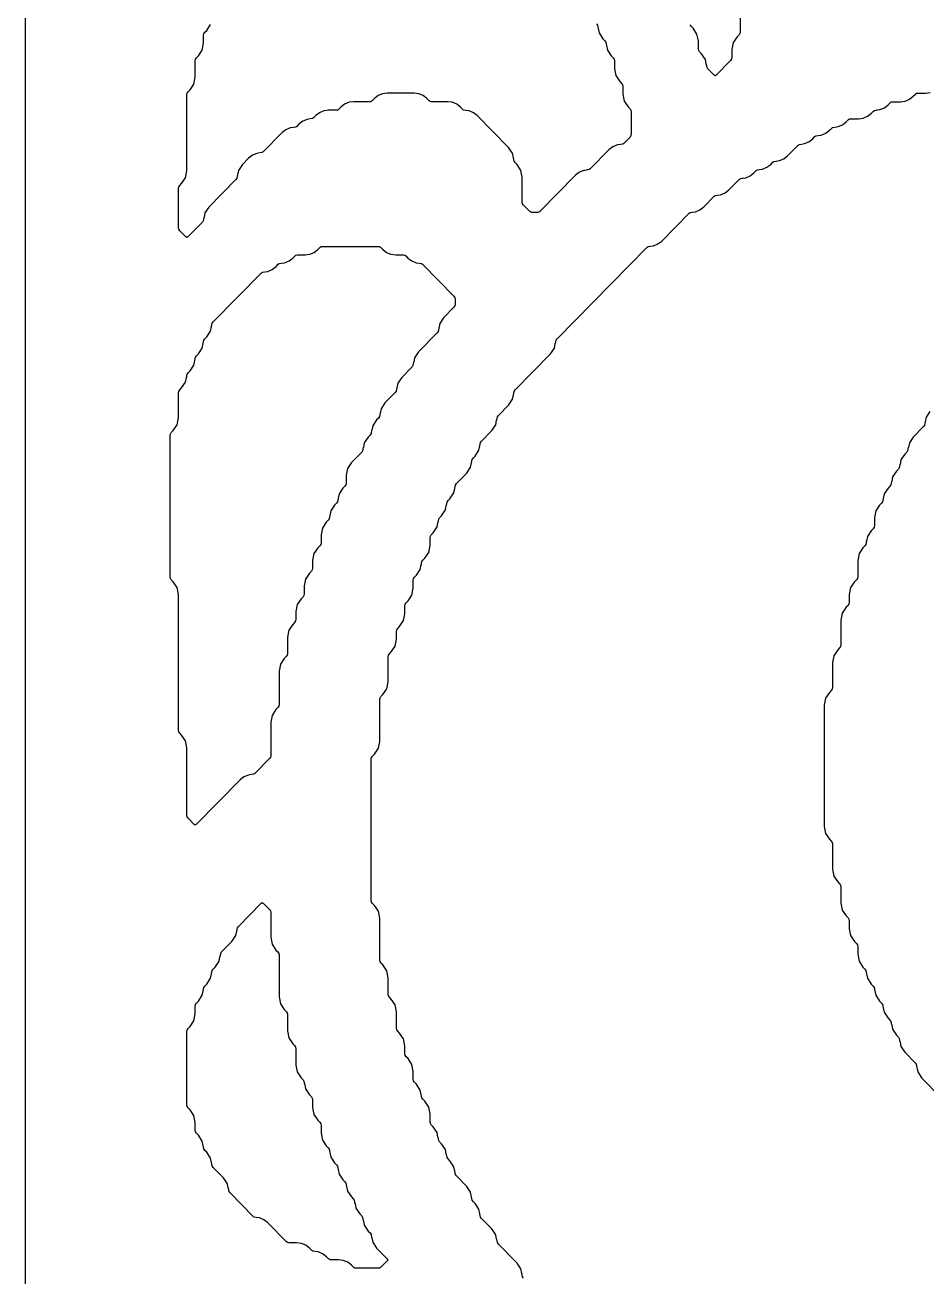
# Model space of a CAD drawing. Header units: millimetres. Extents: x 0 to 63, y 0 to 126.
# Drawn here: x 0 to 24.87, y 54.66 to 89.18 of the extents above; entities that cross this region are included whole.
import ezdxf

# ---------------------------------------------------------------- set-up
doc = ezdxf.new("R2010")
doc.units = ezdxf.units.MM
doc.layers.add('CUT', color=1, linetype='Continuous')

msp = doc.modelspace()

# ---------------------------------------------------------------- linework, layer by layer
at = {"layer": 'CUT'}
for points in [[(42.134, 0), (50.134, 0), (50.134, 3), (63.2679, 3), (63.2679, 123), (50.134, 123), (50.134, 126), (42.134, 126), (42.134, 123), (21.134, 123), (21.134, 126), (13.134, 126), (13.134, 123), (0, 123), (0, 3), (13.134, 3), (13.134, 0), (21.134, 0), (21.134, 3), (42.134, 3)], [(4.4714, 79.5498), (4.4967, 79.5882), (4.55, 79.6423), (4.6564, 79.8036), (4.6807, 79.9272), (4.6843, 79.9265), (4.7026, 80.0194), (4.728, 80.0578), (4.7812, 80.1119), (4.8877, 80.2732), (4.912, 80.3968), (4.9156, 80.3961), (4.9339, 80.489), (4.9592, 80.5274), (5.0125, 80.5815), (5.1189, 80.7428), (5.1432, 80.8664), (5.1468, 80.8657), (5.1651, 80.9586), (5.1905, 80.997), (6.5205, 82.3475), (6.5455, 82.3669), (6.6096, 82.3754), (6.6094, 82.3769), (6.6963, 82.3884), (6.8178, 82.4393), (6.9219, 82.5202), (6.983, 82.5823), (7.008, 82.6017), (7.0721, 82.6102), (7.0719, 82.6117), (7.1587, 82.6232), (7.2803, 82.6741), (7.3843, 82.755), (7.4455, 82.8171), (7.4704, 82.8365), (7.5018, 82.8407), (7.7218, 82.8407), (7.8525, 82.858), (7.974, 82.9089), (8.0781, 82.9898), (8.1392, 83.0519), (8.1642, 83.0713), (8.1955, 83.0755), (9.7481, 83.0755), (9.7794, 83.0713), (9.8044, 83.0519), (9.8655, 82.9898), (9.9696, 82.9089), (10.0911, 82.858), (10.2218, 82.8407), (10.4418, 82.8407), (10.4732, 82.8365), (10.4981, 82.8171), (10.5593, 82.755), (10.6633, 82.6741), (10.7849, 82.6232), (10.8717, 82.6117), (10.8715, 82.6102), (10.9357, 82.6017), (10.9606, 82.5823), (11.8282, 81.7014), (11.8535, 81.663), (11.8624, 81.6179), (11.8624, 81.4806), (11.8535, 81.4355), (11.8282, 81.3971), (11.5437, 81.1082), (11.4372, 80.947), (11.4129, 80.8234), (11.4093, 80.8241), (11.391, 80.7311), (11.3657, 80.6927), (10.8499, 80.169), (10.7435, 80.0078), (10.7191, 79.8842), (10.7156, 79.8849), (10.6973, 79.7919), (10.6719, 79.7535), (10.3874, 79.4646), (10.281, 79.3034), (10.2567, 79.1798), (10.2531, 79.1805), (10.2348, 79.0875), (10.2094, 79.0491), (9.9249, 78.7602), (9.8185, 78.599), (9.7942, 78.4754), (9.7906, 78.4761), (9.7723, 78.3831), (9.7469, 78.3447), (9.6937, 78.2906), (9.5873, 78.1294), (9.5629, 78.0058), (9.5593, 78.0065), (9.541, 77.9135), (9.5157, 77.8751), (9.4624, 77.821), (9.356, 77.6598), (9.3317, 77.5362), (9.3281, 77.5369), (9.3098, 77.4439), (9.2845, 77.4055), (8.9999, 77.1166), (8.8935, 76.9554), (8.8562, 76.7658), (8.8562, 76.5498), (8.8473, 76.5047), (8.822, 76.4663), (8.7687, 76.4122), (8.6623, 76.2509), (8.6379, 76.1274), (8.6344, 76.1281), (8.616, 76.0351), (8.5907, 75.9967), (8.5374, 75.9426), (8.431, 75.7813), (8.4067, 75.6578), (8.4031, 75.6585), (8.3848, 75.5655), (8.3595, 75.5271), (8.3062, 75.473), (8.1998, 75.3117), (8.1624, 75.1222), (8.1624, 74.9062), (8.1536, 74.8611), (8.1282, 74.8227), (8.075, 74.7686), (7.9685, 74.6073), (7.9312, 74.4178), (7.9312, 74.2018), (7.9223, 74.1567), (7.897, 74.1183), (7.8437, 74.0642), (7.7373, 73.9029), (7.6999, 73.7134), (7.6999, 73.4974), (7.6911, 73.4523), (7.6657, 73.4139), (7.6125, 73.3598), (7.506, 73.1985), (7.4687, 73.009), (7.4687, 72.793), (7.4598, 72.7479), (7.4345, 72.7095), (7.3812, 72.6554), (7.2748, 72.4941), (7.2375, 72.3046), (7.2375, 71.8538), (7.2286, 71.8087), (7.2032, 71.7703), (7.15, 71.7162), (7.0435, 71.5549), (7.0062, 71.3654), (7.0062, 70.445), (6.9973, 70.3999), (6.972, 70.3615), (6.9187, 70.3074), (6.8123, 70.1461), (6.775, 69.9565), (6.775, 69.0362), (6.7661, 68.9911), (6.7407, 68.9527), (6.3357, 68.5414), (6.3107, 68.522), (6.2466, 68.5135), (6.2468, 68.512), (6.1599, 68.5005), (6.0384, 68.4496), (5.9343, 68.3687), (4.7216, 67.1373), (4.6937, 67.1168), (4.6659, 67.1373), (4.4967, 67.3091), (4.4714, 67.3475), (4.4625, 67.3926), (4.4625, 69.2521), (4.4252, 69.4417), (4.3187, 69.603), (4.2655, 69.6571), (4.2401, 69.6955), (4.2312, 69.7406), (4.2312, 73.4786), (4.1939, 73.6681), (4.0875, 73.8294), (4.0342, 73.8835), (4.0089, 73.9219), (4, 73.967), (4, 77.8611), (4.0089, 77.9062), (4.0342, 77.9446), (4.0875, 77.9987), (4.1939, 78.16), (4.2312, 78.3495), (4.2312, 79.0351), (4.2401, 79.0802), (4.2655, 79.1186), (4.3187, 79.1727), (4.4252, 79.334), (4.4495, 79.4576), (4.4531, 79.4568)], [(4.7812, 58.5674), (4.728, 58.6214), (4.7026, 58.6598), (4.6937, 58.7049), (4.6937, 58.9209), (4.6564, 59.1105), (4.55, 59.2718), (4.4967, 59.3258), (4.4714, 59.3642), (4.4625, 59.4094), (4.4625, 61.425), (4.4714, 61.4702), (4.4967, 61.5085), (4.55, 61.5626), (4.6564, 61.7239), (4.6937, 61.9135), (4.6937, 62.1294), (4.7026, 62.1746), (4.728, 62.2129), (4.7812, 62.267), (4.8877, 62.4283), (4.912, 62.5519), (4.9156, 62.5512), (4.9339, 62.6442), (4.9592, 62.6825), (5.0125, 62.7366), (5.1189, 62.8979), (5.1432, 63.0215), (5.1468, 63.0208), (5.1651, 63.1138), (5.1905, 63.1521), (5.2437, 63.2062), (5.3501, 63.3675), (5.3745, 63.4911), (5.3781, 63.4904), (5.3964, 63.5834), (5.4217, 63.6217), (5.7062, 63.9106), (5.8126, 64.0719), (5.837, 64.1955), (5.8406, 64.1948), (5.8589, 64.2878), (5.8842, 64.3261), (6.5158, 64.9675), (6.5437, 64.988), (6.5716, 64.9675), (6.7407, 64.7957), (6.7661, 64.7574), (6.775, 64.7122), (6.775, 64.0267), (6.8123, 63.8371), (6.9187, 63.6758), (6.972, 63.6217), (6.9973, 63.5834), (7.0062, 63.5382), (7.0062, 62.3831), (7.0435, 62.1935), (7.15, 62.0322), (7.2032, 61.9781), (7.2286, 61.9398), (7.2375, 61.8946), (7.2375, 61.4439), (7.2748, 61.2543), (7.3812, 61.093), (7.4345, 61.0389), (7.4598, 61.0006), (7.4687, 60.9554), (7.4687, 60.5047), (7.506, 60.3151), (7.6125, 60.1538), (7.6657, 60.0997), (7.6911, 60.0613), (7.7094, 59.9684), (7.7129, 59.9691), (7.7373, 59.8455), (7.8437, 59.6842), (7.897, 59.6301), (7.9223, 59.5917), (7.9312, 59.5466), (7.9312, 59.3307), (7.9685, 59.1411), (8.075, 58.9798), (8.1282, 58.9257), (8.1536, 58.8873), (8.1624, 58.8422), (8.1624, 58.6263), (8.1998, 58.4367), (8.3062, 58.2754), (8.3595, 58.2213), (8.3848, 58.1829), (8.4031, 58.09), (8.4067, 58.0907), (8.431, 57.9671), (8.5374, 57.8058), (8.5907, 57.7517), (8.616, 57.7133), (8.6344, 57.6204), (8.6379, 57.6211), (8.6623, 57.4975), (8.7687, 57.3362), (8.822, 57.2821), (8.8473, 57.2437), (8.8656, 57.1508), (8.8692, 57.1515), (8.8935, 57.0279), (8.9999, 56.8666), (9.0532, 56.8125), (9.0785, 56.7741), (9.0968, 56.6812), (9.1004, 56.6819), (9.1248, 56.5583), (9.2312, 56.397), (9.2845, 56.3429), (9.3098, 56.3045), (9.3281, 56.2116), (9.3317, 56.2123), (9.356, 56.0887), (9.4624, 55.9274), (9.5157, 55.8733), (9.541, 55.8349), (9.5593, 55.742), (9.5629, 55.7427), (9.5873, 55.6191), (9.6937, 55.4578), (9.9851, 55.1619), (10.005, 55.1342), (9.9851, 55.1064), (9.8044, 54.9229), (9.7794, 54.9035), (9.7481, 54.8994), (9.1205, 54.8994), (9.0892, 54.9035), (9.0642, 54.9229), (9.0031, 54.985), (8.899, 55.0659), (8.7775, 55.1168), (8.6468, 55.1342), (8.4268, 55.1342), (8.3954, 55.1383), (8.3705, 55.1577), (8.3093, 55.2198), (8.2053, 55.3007), (8.0837, 55.3516), (7.9969, 55.3632), (7.9971, 55.3646), (7.9329, 55.3731), (7.908, 55.3925), (7.8468, 55.4546), (7.7428, 55.5355), (7.6212, 55.5864), (7.4906, 55.6038), (7.2705, 55.6038), (7.2392, 55.6079), (7.2142, 55.6274), (6.6906, 56.159), (6.5866, 56.2399), (6.465, 56.2908), (6.3782, 56.3024), (6.3784, 56.3038), (6.3142, 56.3123), (6.2892, 56.3318), (5.6529, 56.9778), (5.6276, 57.0162), (5.6093, 57.1092), (5.6057, 57.1085), (5.5814, 57.2321), (5.475, 57.3933), (5.1905, 57.6822), (5.1651, 57.7206), (5.1468, 57.8136), (5.1432, 57.8129), (5.1189, 57.9365), (5.0125, 58.0978), (4.9592, 58.1518), (4.9339, 58.1902), (4.9156, 58.2832), (4.912, 58.2825), (4.8877, 58.4061)]]:
    msp.add_lwpolyline(points, close=True, dxfattribs=at)
for points in [[(19.7248, 89.445), (19.7248, 88.9943), (19.7159, 88.9491), (19.6906, 88.9107), (19.6373, 88.8567), (19.5309, 88.6954), (19.4935, 88.5058), (19.4935, 88.2899), (19.4846, 88.2447), (19.4593, 88.2063), (19.0589, 87.7998), (19.031, 87.7793), (19.0032, 87.7998), (18.834, 87.9715), (18.8087, 88.0099), (18.7904, 88.1029), (18.7868, 88.1022), (18.7625, 88.2258), (18.656, 88.3871), (18.6028, 88.4411), (18.5774, 88.4795), (18.5685, 88.5247), (18.5685, 88.7406), (18.5312, 88.9302), (18.4248, 89.0915), (18.3715, 89.1455), (18.3462, 89.1839)], [(15.7594, 89.215), (15.7847, 89.1767), (15.803, 89.0837), (15.8066, 89.0844), (15.8309, 88.9608), (15.9373, 88.7995), (15.9906, 88.7454), (16.0159, 88.7071), (16.0342, 88.6141), (16.0378, 88.6148), (16.0622, 88.4912), (16.1686, 88.3299), (16.2219, 88.2758), (16.2472, 88.2374), (16.2561, 88.1923), (16.2561, 87.9764), (16.2934, 87.7868), (16.3998, 87.6255), (16.4531, 87.5714), (16.4784, 87.533), (16.4873, 87.4879), (16.4873, 87.272), (16.5247, 87.0824), (16.6311, 86.9211), (16.6843, 86.867), (16.7097, 86.8286), (16.7186, 86.7835), (16.7186, 86.1766), (16.7097, 86.1315), (16.6843, 86.0931), (16.5105, 85.9167), (16.4856, 85.8972), (16.4214, 85.8887), (16.4216, 85.8873), (16.3348, 85.8757), (16.2132, 85.8248), (16.1092, 85.7439), (15.5856, 85.2123), (15.5606, 85.1928), (15.4964, 85.1843), (15.4966, 85.1829), (15.4098, 85.1713), (15.2882, 85.1204), (15.1842, 85.0395), (14.1981, 84.0383), (14.1731, 84.0188), (14.1418, 84.0147), (13.9767, 84.0147), (13.9454, 84.0188), (13.9204, 84.0383), (13.7466, 84.2147), (13.7212, 84.2531), (13.7124, 84.2982), (13.7124, 84.9838), (13.675, 85.1734), (13.5686, 85.3346), (13.5153, 85.3887), (13.49, 85.4271), (13.4717, 85.5201), (13.4681, 85.5194), (13.4438, 85.643), (13.3374, 85.8043), (12.4718, 86.6831), (12.3677, 86.764), (12.2462, 86.8149), (12.1593, 86.8265), (12.1595, 86.8279), (12.0954, 86.8365), (12.0704, 86.8559), (12.0093, 86.9179), (11.9052, 86.9988), (11.7837, 87.0497), (11.653, 87.0671), (11.2017, 87.0671), (11.1704, 87.0713), (11.1454, 87.0907), (11.0843, 87.1527), (10.9803, 87.2336), (10.8587, 87.2845), (10.7281, 87.3019), (9.9905, 87.3019), (9.8599, 87.2845), (9.7383, 87.2336), (9.6343, 87.1527), (9.5731, 87.0907), (9.5482, 87.0713), (9.5168, 87.0671), (9.0655, 87.0671), (8.9349, 87.0497), (8.8133, 86.9988), (8.7093, 86.9179), (8.6482, 86.8559), (8.6232, 86.8365), (8.5918, 86.8323), (8.3718, 86.8323), (8.2411, 86.8149), (8.1196, 86.764), (8.0155, 86.6831), (7.9544, 86.6211), (7.9294, 86.6017), (7.8653, 86.5931), (7.8655, 86.5917), (7.7787, 86.5801), (7.6571, 86.5292), (7.5531, 86.4483), (7.4919, 86.3863), (7.467, 86.3669), (7.4028, 86.3583), (7.403, 86.3569), (7.3162, 86.3453), (7.1946, 86.2944), (7.0906, 86.2135), (6.5669, 85.6819), (6.542, 85.6624), (6.4778, 85.6539), (6.478, 85.6525), (6.3912, 85.6409), (6.2696, 85.59), (6.1656, 85.5091), (5.9937, 85.3346), (5.8873, 85.1734), (5.863, 85.0498), (5.8594, 85.0505), (5.8411, 84.9575), (5.8158, 84.9191), (5.0687, 84.1606), (4.9623, 83.9994), (4.938, 83.8758), (4.9344, 83.8765), (4.9161, 83.7835), (4.8908, 83.7451), (4.4904, 83.3386), (4.4625, 83.3181), (4.4346, 83.3386), (4.2655, 83.5103), (4.2401, 83.5487), (4.2312, 83.5938), (4.2312, 84.6703), (4.2401, 84.7154), (4.2655, 84.7538), (4.3187, 84.8079), (4.4252, 84.9692), (4.4625, 85.1588), (4.4625, 87.2531), (4.4714, 87.2982), (4.4967, 87.3366), (4.55, 87.3907), (4.6564, 87.552), (4.6937, 87.7416), (4.6937, 88.1923), (4.7026, 88.2374), (4.728, 88.2758), (4.7812, 88.3299), (4.8877, 88.4912), (4.925, 88.6808), (4.925, 88.8967), (4.9339, 88.9419), (4.9592, 88.9802), (5.0125, 89.0343), (5.1189, 89.1956)], [(13.7466, 54.6298), (13.7212, 54.6682), (13.7029, 54.7612), (13.6994, 54.7605), (13.675, 54.8841), (13.5686, 55.0453), (13.0528, 55.569), (13.0275, 55.6074), (13.0092, 55.7004), (13.0056, 55.6997), (12.9813, 55.8233), (12.8749, 55.9845), (12.5903, 56.2734), (12.565, 56.3118), (12.5467, 56.4048), (12.5431, 56.4041), (12.5188, 56.5277), (12.4124, 56.6889), (12.3591, 56.743), (12.3338, 56.7814), (12.3155, 56.8744), (12.3119, 56.8737), (12.2875, 56.9973), (12.1811, 57.1585), (11.8966, 57.4474), (11.8713, 57.4858), (11.853, 57.5788), (11.8494, 57.5781), (11.8251, 57.7017), (11.7186, 57.863), (11.6654, 57.917), (11.64, 57.9554), (11.6217, 58.0484), (11.6181, 58.0477), (11.5938, 58.1713), (11.4874, 58.3326), (11.4341, 58.3866), (11.4088, 58.425), (11.3905, 58.518), (11.3869, 58.5173), (11.3626, 58.6409), (11.2561, 58.8022), (11.2029, 58.8562), (11.1775, 58.8946), (11.1686, 58.9397), (11.1686, 59.1557), (11.1313, 59.3453), (11.0249, 59.5066), (10.9716, 59.5606), (10.9463, 59.599), (10.928, 59.692), (10.9244, 59.6913), (10.9001, 59.8149), (10.7936, 59.9762), (10.7404, 60.0302), (10.715, 60.0686), (10.7062, 60.1138), (10.7062, 60.3297), (10.6688, 60.5193), (10.5624, 60.6806), (10.5091, 60.7346), (10.4838, 60.773), (10.4749, 60.8182), (10.4749, 61.0341), (10.4376, 61.2237), (10.3311, 61.385), (10.2779, 61.4391), (10.2525, 61.4774), (10.2437, 61.5226), (10.2437, 61.9733), (10.2063, 62.1629), (10.0999, 62.3242), (10.0466, 62.3783), (10.0213, 62.4166), (10.0124, 62.4618), (10.0124, 62.9125), (9.9751, 63.1021), (9.8687, 63.2634), (9.8154, 63.3175), (9.7901, 63.3558), (9.7812, 63.401), (9.7812, 64.5561), (9.7438, 64.7457), (9.6374, 64.907), (9.5841, 64.9611), (9.5588, 64.9994), (9.5499, 65.0446), (9.5499, 68.9387), (9.5588, 68.9838), (9.5841, 69.0222), (9.6374, 69.0763), (9.7438, 69.2375), (9.7812, 69.4271), (9.7812, 70.5823), (9.7901, 70.6274), (9.8154, 70.6658), (9.8687, 70.7199), (9.9751, 70.8811), (10.0124, 71.0707), (10.0124, 71.7563), (10.0213, 71.8014), (10.0466, 71.8398), (10.0999, 71.8939), (10.2063, 72.0551), (10.2437, 72.2447), (10.2437, 72.4607), (10.2525, 72.5058), (10.2779, 72.5442), (10.3311, 72.5983), (10.4376, 72.7595), (10.4749, 72.9491), (10.4749, 73.1651), (10.4838, 73.2102), (10.5091, 73.2486), (10.5624, 73.3027), (10.6688, 73.4639), (10.7062, 73.6535), (10.7062, 73.8695), (10.715, 73.9146), (10.7404, 73.953), (10.7936, 74.0071), (10.9001, 74.1683), (10.9244, 74.2919), (10.928, 74.2912), (10.9463, 74.3842), (10.9716, 74.4226), (11.0249, 74.4767), (11.1313, 74.6379), (11.1686, 74.8275), (11.1686, 75.0435), (11.1775, 75.0886), (11.2029, 75.127), (11.2561, 75.1811), (11.3626, 75.3423), (11.3869, 75.4659), (11.3905, 75.4652), (11.4088, 75.5582), (11.4341, 75.5966), (11.4874, 75.6507), (11.5938, 75.8119), (11.6181, 75.9355), (11.6217, 75.9348), (11.64, 76.0278), (11.6654, 76.0662), (11.7186, 76.1203), (11.8251, 76.2815), (11.8494, 76.4051), (11.853, 76.4044), (11.8713, 76.4974), (11.8966, 76.5358), (12.1811, 76.8247), (12.2875, 76.9859), (12.3119, 77.1095), (12.3155, 77.1088), (12.3338, 77.2018), (12.3591, 77.2402), (12.4124, 77.2943), (12.5188, 77.4555), (12.5431, 77.5791), (12.5467, 77.5784), (12.565, 77.6714), (12.5903, 77.7098), (12.8749, 77.9987), (12.9813, 78.16), (13.0056, 78.2835), (13.0092, 78.2828), (13.0275, 78.3758), (13.0528, 78.4142), (13.3374, 78.7031), (13.4438, 78.8644), (13.4681, 78.988), (13.4717, 78.9872), (13.49, 79.0802), (13.5153, 79.1186), (14.4936, 80.1119), (14.6, 80.2732), (14.6244, 80.3968), (14.6279, 80.3961), (14.6462, 80.489), (14.6716, 80.5274), (17.1578, 83.0519), (17.1828, 83.0713), (17.247, 83.0798), (17.2468, 83.0813), (17.3336, 83.0928), (17.4552, 83.1437), (17.5592, 83.2246), (18.3141, 83.9911), (18.339, 84.0105), (18.4032, 84.019), (18.403, 84.0205), (18.4898, 84.032), (18.6114, 84.0829), (18.7154, 84.1638), (19.0078, 84.4607), (19.0328, 84.4801), (19.0969, 84.4886), (19.0967, 84.4901), (19.1836, 84.5016), (19.3051, 84.5525), (19.4092, 84.6334), (19.7016, 84.9303), (19.7265, 84.9497), (19.7907, 84.9582), (19.7905, 84.9597), (19.8773, 84.9712), (19.9989, 85.0221), (20.1029, 85.103), (20.164, 85.1651), (20.189, 85.1845), (20.2532, 85.193), (20.253, 85.1945), (20.3398, 85.206), (20.4614, 85.2569), (20.5654, 85.3378), (20.6265, 85.3999), (20.6515, 85.4193), (20.7157, 85.4278), (20.7155, 85.4293), (20.8023, 85.4408), (20.9239, 85.4917), (21.0279, 85.5726), (21.3203, 85.8695), (21.3452, 85.8889), (21.4094, 85.8974), (21.4092, 85.8989), (21.496, 85.9104), (21.6176, 85.9613), (21.7216, 86.0422), (21.7828, 86.1043), (21.8077, 86.1237), (21.8719, 86.1322), (21.8717, 86.1337), (21.9585, 86.1453), (22.0801, 86.1961), (22.1841, 86.277), (22.2453, 86.3391), (22.2702, 86.3585), (22.3344, 86.367), (22.3342, 86.3685), (22.421, 86.3801), (22.5426, 86.4309), (22.6466, 86.5118), (22.7078, 86.5739), (22.7327, 86.5933), (22.7641, 86.5975), (22.9841, 86.5975), (23.1148, 86.6149), (23.2363, 86.6657), (23.3404, 86.7466), (23.4015, 86.8087), (23.4265, 86.8281), (23.4906, 86.8366), (23.4904, 86.8381), (23.5773, 86.8497), (23.6988, 86.9005), (23.8029, 86.9814), (23.864, 87.0435), (23.889, 87.0629), (23.9203, 87.0671), (24.1404, 87.0671), (24.271, 87.0845), (24.3926, 87.1353), (24.4966, 87.2162), (24.5577, 87.2783), (24.5827, 87.2977), (24.614, 87.3019), (24.8341, 87.3019), (24.9647, 87.3193)], [(24.956, 78.5254), (24.8495, 78.3642), (24.8252, 78.2406), (24.8216, 78.2413), (24.8033, 78.1483), (24.778, 78.1099), (24.4935, 77.821), (24.387, 77.6598), (24.3627, 77.5362), (24.3591, 77.5369), (24.3408, 77.4439), (24.3155, 77.4055), (24.2622, 77.3514), (24.1558, 77.1902), (24.1315, 77.0666), (24.1279, 77.0673), (24.1096, 76.9743), (24.0842, 76.9359), (24.031, 76.8818), (23.9245, 76.7206), (23.9002, 76.597), (23.8966, 76.5977), (23.8783, 76.5047), (23.853, 76.4663), (23.7997, 76.4122), (23.6933, 76.2509), (23.669, 76.1274), (23.6654, 76.1281), (23.6471, 76.0351), (23.6217, 75.9967), (23.5685, 75.9426), (23.4621, 75.7813), (23.4247, 75.5918), (23.4247, 75.3758), (23.4158, 75.3307), (23.3905, 75.2923), (23.3372, 75.2382), (23.2308, 75.0769), (23.2065, 74.9533), (23.2029, 74.9541), (23.1846, 74.8611), (23.1593, 74.8227), (23.106, 74.7686), (22.9996, 74.6073), (22.9622, 74.4178), (22.9622, 73.967), (22.9533, 73.9219), (22.928, 73.8835), (22.8747, 73.8294), (22.7683, 73.6681), (22.731, 73.4786), (22.731, 73.2626), (22.7221, 73.2175), (22.6968, 73.1791), (22.6435, 73.125), (22.5371, 72.9637), (22.4997, 72.7742), (22.4997, 72.0886), (22.4908, 72.0435), (22.4655, 72.0051), (22.4122, 71.951), (22.3058, 71.7897), (22.2685, 71.6002), (22.2685, 70.9146), (22.2596, 70.8695), (22.2343, 70.8311), (22.181, 70.777), (22.0746, 70.6157), (22.0372, 70.4262), (22.0372, 67.0791), (22.0746, 66.8895), (22.181, 66.7282), (22.2343, 66.6742), (22.2596, 66.6358), (22.2685, 66.5906), (22.2685, 65.9051), (22.3058, 65.7155), (22.4122, 65.5542), (22.4655, 65.5002), (22.4908, 65.4618), (22.4997, 65.4166), (22.4997, 64.9659), (22.5371, 64.7763), (22.6435, 64.615), (22.6968, 64.5609), (22.7221, 64.5226), (22.731, 64.4774), (22.731, 64.2615), (22.7683, 64.0719), (22.8747, 63.9106), (22.928, 63.8565), (22.9533, 63.8182), (22.9622, 63.773), (22.9622, 63.5571), (22.9996, 63.3675), (23.106, 63.2062), (23.1593, 63.1521), (23.1846, 63.1138), (23.2029, 63.0208), (23.2065, 63.0215), (23.2308, 62.8979), (23.3372, 62.7366), (23.3905, 62.6825), (23.4158, 62.6442), (23.4341, 62.5512), (23.4377, 62.5519), (23.4621, 62.4283), (23.5685, 62.267), (23.6217, 62.2129), (23.6471, 62.1746), (23.6654, 62.0816), (23.669, 62.0823), (23.6933, 61.9587), (23.7997, 61.7974), (23.853, 61.7433), (23.8783, 61.705), (23.8966, 61.612), (23.9002, 61.6127), (23.9245, 61.4891), (24.031, 61.3278), (24.0842, 61.2737), (24.1096, 61.2354), (24.1279, 61.1424), (24.1315, 61.1431), (24.1558, 61.0195), (24.2622, 60.8582), (24.5467, 60.5693), (24.5721, 60.531), (24.5904, 60.438), (24.5939, 60.4387), (24.6183, 60.3151), (24.7247, 60.1538), (25.2405, 59.6301)]]:
    msp.add_lwpolyline(points, dxfattribs=at)

doc.saveas('drawing.dxf')
